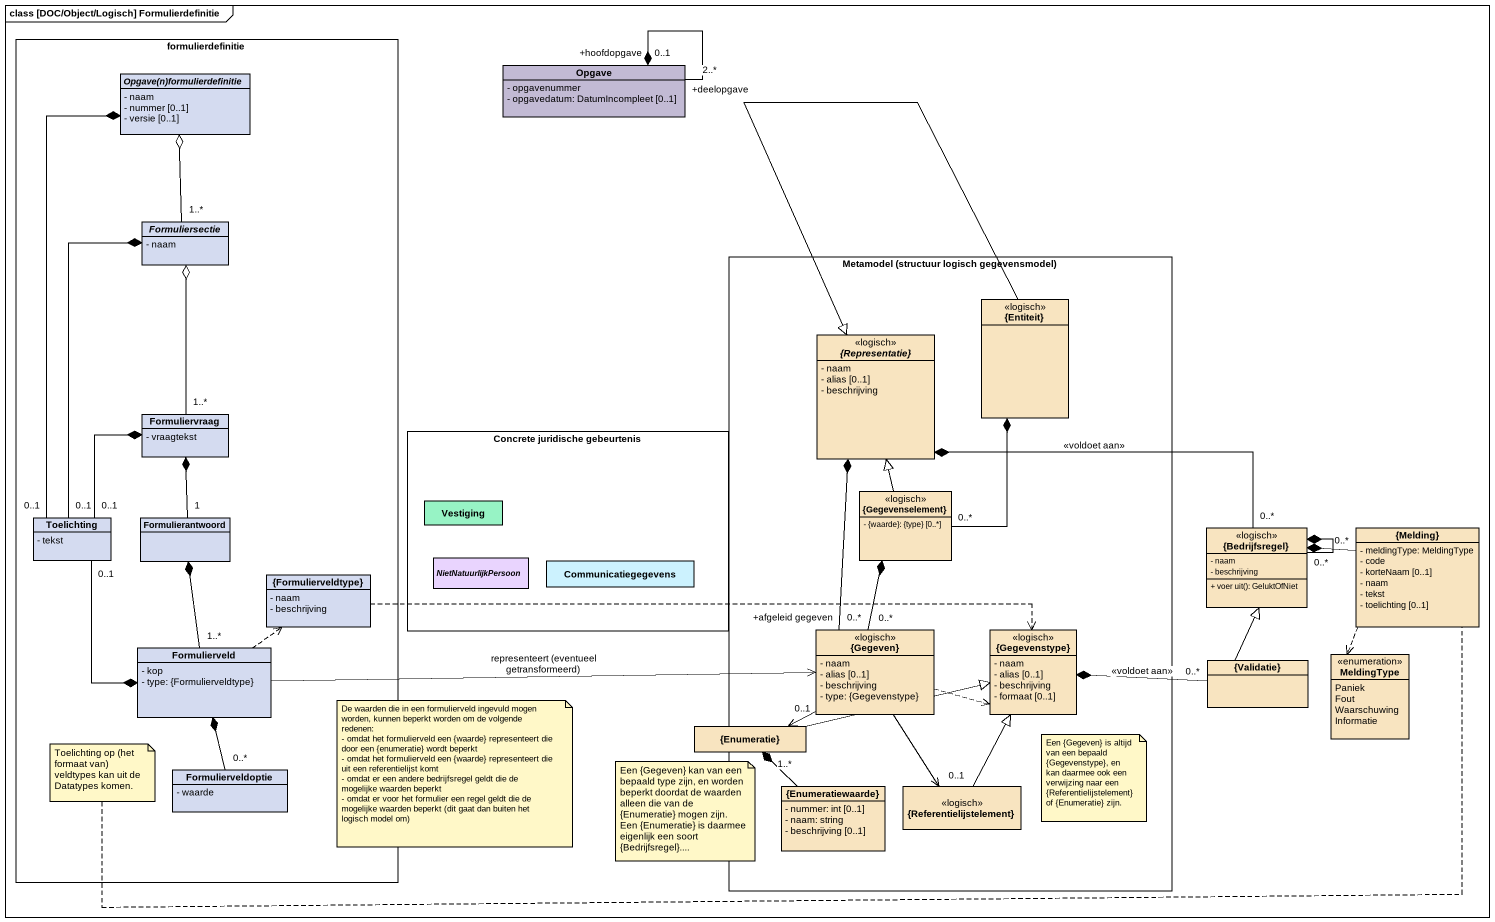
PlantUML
@startuml
mainframe class [DOC/Object/Logisch] Formulierdefinitie
hide circle
hide empty members
skinparam classAttributeIconSize 0
rectangle formulierdefinitie {
  abstract class "Opgave(n)formulierdefinitie" as Opgave_n_formulierdefinitie #D4DBF0 {
    - naam
    - nummer [0..1]
    - versie [0..1]
  }
  abstract class Formuliersectie #D4DBF0 {
    - naam
  }
  class Formuliervraag #D4DBF0 {
    - vraagtekst
  }
  class Toelichting #D4DBF0 {
    - tekst
  }
  class Formulierantwoord #D4DBF0
  class "{Formulierveldtype}" as Formulierveldtype #D4DBF0 {
    - naam
    - beschrijving
  }
  class Formulierveld #D4DBF0 {
    - kop
    - type: {Formulierveldtype}
  }
  class Formulierveldoptie #D4DBF0 {
    - waarde
  }
}
class Opgave #C2BAD4 {
  - opgavenummer
  - opgavedatum: DatumIncompleet [0..1]
}
rectangle "Metamodel (structuur logisch gegevensmodel)" as Metamodel_structuur_logisch {
  class "{Entiteit}" as Entiteit <<logisch>> #F8E4C0
  abstract class "{Representatie}" as Representatie <<logisch>> #F8E4C0 {
    - naam
    - alias [0..1]
    - beschrijving
  }
  class "{Gegevenselement}" as Gegevenselement <<logisch>> #F8E4C0 {
    - {waarde}: {type} [0..*]
  }
  class "{Gegeven}" as Gegeven <<logisch>> #F8E4C0 {
    - naam
    - alias [0..1]
    - beschrijving
    - type: {Gegevenstype}
  }
  class "{Gegevenstype}" as Gegevenstype <<logisch>> #F8E4C0 {
    - naam
    - alias [0..1]
    - beschrijving
    - formaat [0..1]
  }
  class "{Enumeratiewaarde}" as Enumeratiewaarde #F8E4C0 {
    - nummer: int [0..1]
    - naam: string
    - beschrijving [0..1]
  }
  class "{Referentielijstelement}" as Referentielijstelement <<logisch>> #F8E4C0
}
rectangle "Concrete juridische gebeurtenis" as Concrete_juridische {
  class Vestiging #97F3C5
  abstract class NietNatuurlijkPersoon #E9D4FE
  class Communicatiegegevens #CCF2FE
}
class "{Bedrijfsregel}" as Bedrijfsregel <<logisch>> #F8E4C0 {
  - naam
  - beschrijving
  + voer uit(): GeluktOfNiet
}
class "{Melding}" as Melding #F8E4C0 {
  - meldingType: MeldingType
  - code
  - korteNaam [0..1]
  - naam
  - tekst
  - toelichting [0..1]
}
class "{Validatie}" as Validatie #F8E4C0
enum MeldingType #F8E4C0 {
  Paniek
  Fout
  Waarschuwing
  Informatie
}
class "{Enumeratie}" as Enumeratie #F8E4C0
Opgave "+deelopgave\n2..*" --* "+hoofdopgave\n0..1" Opgave
Formuliersectie "1..*" -up-o Opgave_n_formulierdefinitie
Entiteit -left-|> Representatie
Formuliervraag "1..*" -up-o Formuliersectie
Gegevenselement "0..*" -up-* Entiteit
Gegevenselement -up-|> Representatie
Toelichting "0..1" -up-* Opgave_n_formulierdefinitie
Toelichting "0..1" -up-* Formuliersectie
Toelichting "0..1" -up-* Formuliervraag
Toelichting "0..1" --* Formulierveld
Formulierantwoord "1" -up-* Formuliervraag
Bedrijfsregel "0..*" -left-* Representatie : <<voldoet aan>>
Bedrijfsregel "0..*" --* Bedrijfsregel
Melding "0..*" -left-* Bedrijfsregel
Melding ..> MeldingType
Formulierveldtype .right.> Gegevenstype
Formulierveld "1..*" -up-* Formulierantwoord
Formulierveld .up.> Formulierveldtype
Formulierveld -right-> Gegeven : representeert (eventueel getransformeerd)
Gegeven "+afgeleid gegeven\n0..*" -up-* Representatie
Gegeven "0..*" -up-* Gegevenselement
Gegeven .right.> Gegevenstype
Gegeven -left-> "0..1" Enumeratie
Gegeven --> "0..1" Referentielijstelement
Validatie -up-|> Bedrijfsregel
Validatie "0..*" -left-* Gegevenstype : <<voldoet aan>>
Enumeratie -right-|> Gegevenstype
Formulierveldoptie "0..*" -up-* Formulierveld
Enumeratiewaarde "1..*" -up-* Enumeratie
Referentielijstelement -up-|> Gegevenstype
note as N1
  De waarden die in een formulierveld ingevuld mogen worden, kunnen beperkt worden om de volgende redenen:
  - omdat het formulierveld een {waarde} representeert die door een {enumeratie} wordt beperkt
  - omdat het formulierveld een {waarde} representeert die uit een referentielijst komt
  - omdat er een andere bedrijfsregel geldt die de mogelijke waarden beperkt
  - omdat er voor het formulier een regel geldt die de mogelijke waarden beperkt (dit gaat dan buiten het logisch model om)
end note
note left of Melding : Toelichting op (het formaat van) veldtypes kan uit de Datatypes komen.
note as N3
  Een {Gegeven} is altijd van een bepaald {Gegevenstype}, en kan daarmee ook een verwijzing naar een {Referentielijstelement} of {Enumeratie} zijn.
end note
note as N4
  Een {Gegeven} kan van een bepaald type zijn, en worden beperkt doordat de waarden alleen die van de {Enumeratie} mogen zijn.
  Een {Enumeratie} is daarmee eigenlijk een soort {Bedrijfsregel}....
end note
@enduml
